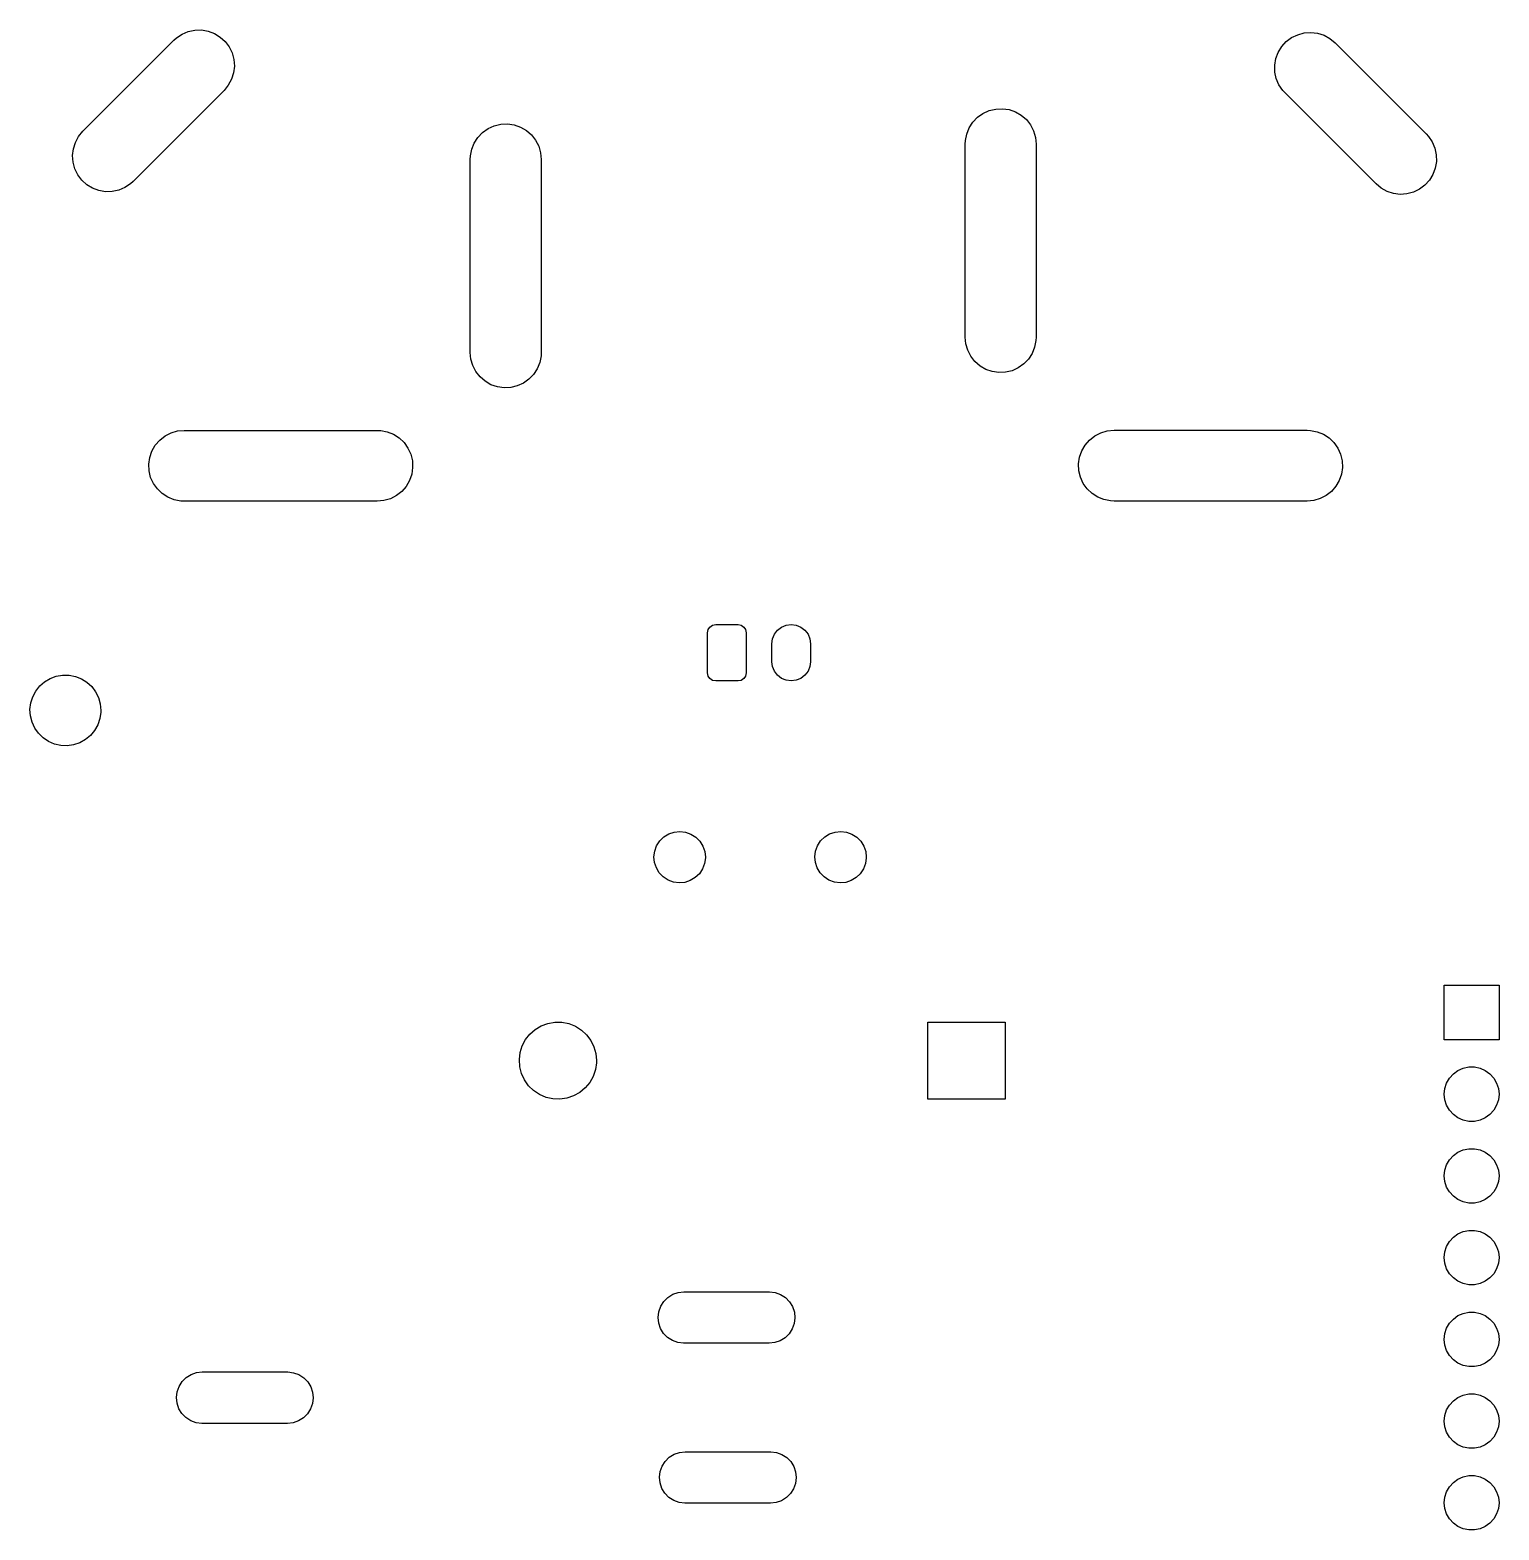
# Model space of a CAD drawing. Extents: x 132.4 to 182.3, y -150.5 to -55.6.
# Drawn here: x 134.75 to 180.4, y -102.19 to -55.57 of the extents above; entities that cross this region are included whole.
import ezdxf

# ---------------------------------------------------------------- set-up
doc = ezdxf.new("R2010")
doc.units = 0
doc.layers.add('BLACK', color=7, linetype='CONTINUOUS')

msp = doc.modelspace()

# ---------------------------------------------------------------- linework, layer by layer
at = {"layer": 'BLACK', "linetype": 'CONTINUOUS'}
for p, q in [((136.393, -58.7222), (139.221, -55.8938)), ((139.221, -55.8938), (139.301, -55.8215)), ((139.301, -55.8215), (139.475, -55.7046)), ((139.475, -55.7046), (139.667, -55.6227)), ((139.667, -55.6227), (139.872, -55.5787)), ((139.872, -55.5787), (140.081, -55.5741)), ((140.081, -55.5741), (140.287, -55.6092)), ((140.287, -55.6092), (140.483, -55.6826)), ((140.483, -55.6826), (140.662, -55.7918)), ((140.662, -55.7918), (140.816, -55.9328)), ((140.816, -55.9328), (140.942, -56.1004)), ((173.651, -56.0904), (173.792, -55.9357)), ((173.792, -55.9357), (173.959, -55.8105)), ((173.959, -55.8105), (174.148, -55.7193)), ((174.148, -55.7193), (174.35, -55.6653)), ((174.35, -55.6653), (174.559, -55.6505)), ((174.559, -55.6505), (174.766, -55.6755)), ((174.766, -55.6755), (174.966, -55.7393)), ((174.966, -55.7393), (175.149, -55.8396)), ((175.149, -55.8396), (175.311, -55.9728)), ((140.942, -56.1004), (141.033, -56.2888)), ((141.033, -56.2888), (141.087, -56.4909)), ((173.468, -56.4648), (173.541, -56.2689)), ((173.541, -56.2689), (173.651, -56.0904)), ((175.311, -55.9728), (178.139, -58.8013)), ((141.102, -56.6997), (141.077, -56.9074)), ((141.087, -56.4909), (141.102, -56.6997)), ((173.433, -56.6711), (173.468, -56.4648)), ((173.438, -56.8803), (173.433, -56.6711)), ((140.912, -57.2903), (140.779, -57.4517)), ((141.013, -57.1067), (140.912, -57.2903)), ((141.077, -56.9074), (141.013, -57.1067)), ((173.482, -57.0849), (173.438, -56.8803)), ((173.563, -57.2774), (173.482, -57.0849)), ((173.68, -57.451), (173.563, -57.2774)), ((140.779, -57.4517), (137.951, -60.2801)), ((173.753, -57.5307), (173.68, -57.451)), ((176.581, -60.3592), (173.753, -57.5307)), ((164.195, -58.286), (164.366, -58.1649)), ((164.366, -58.1649), (164.556, -58.0783)), ((164.556, -58.0783), (164.76, -58.0293)), ((164.76, -58.0293), (164.969, -58.0196)), ((164.969, -58.0196), (165.176, -58.0496)), ((165.176, -58.0496), (165.374, -58.1183)), ((165.374, -58.1183), (165.555, -58.223)), ((165.555, -58.223), (165.713, -58.3602)), ((136.26, -58.8836), (136.393, -58.7222)), ((148.814, -58.7613), (148.985, -58.6402)), ((148.985, -58.6402), (149.175, -58.5536)), ((149.175, -58.5536), (149.379, -58.5046)), ((149.379, -58.5046), (149.588, -58.4949)), ((149.588, -58.4949), (149.795, -58.5249)), ((149.795, -58.5249), (149.993, -58.5936)), ((149.993, -58.5936), (150.174, -58.6984)), ((150.174, -58.6984), (150.332, -58.8355)), ((163.859, -58.807), (163.937, -58.6129)), ((163.937, -58.6129), (164.051, -58.4371)), ((164.051, -58.4371), (164.195, -58.286)), ((165.713, -58.3602), (165.842, -58.5247)), ((165.842, -58.5247), (165.938, -58.7108)), ((165.938, -58.7108), (165.997, -58.9116)), ((136.096, -59.2665), (136.159, -59.0672)), ((136.159, -59.0672), (136.26, -58.8836)), ((148.478, -59.2823), (148.556, -59.0882)), ((148.556, -59.0882), (148.669, -58.9125)), ((148.669, -58.9125), (148.814, -58.7613)), ((150.332, -58.8355), (150.461, -59.0001)), ((150.461, -59.0001), (150.557, -59.1861)), ((150.557, -59.1861), (150.616, -59.3869)), ((163.813, -59.1199), (163.819, -59.0124)), ((163.813, -65.1199), (163.813, -59.1199)), ((163.819, -59.0124), (163.859, -58.807)), ((165.997, -58.9116), (166.017, -59.1199)), ((166.017, -59.1199), (166.017, -65.1199)), ((178.139, -58.8013), (178.211, -58.881)), ((178.211, -58.881), (178.328, -59.0546)), ((178.328, -59.0546), (178.41, -59.2471)), ((136.071, -59.4743), (136.096, -59.2665)), ((136.085, -59.683), (136.071, -59.4743)), ((148.432, -59.5952), (148.438, -59.4877)), ((148.432, -65.5952), (148.432, -59.5952)), ((148.438, -59.4877), (148.478, -59.2823)), ((150.616, -59.3869), (150.636, -59.5952)), ((150.636, -59.5952), (150.636, -65.5952)), ((178.41, -59.2471), (178.454, -59.4517)), ((178.459, -59.6609), (178.424, -59.8672)), ((178.454, -59.4517), (178.459, -59.6609)), ((136.139, -59.8852), (136.085, -59.683)), ((136.231, -60.0735), (136.139, -59.8852)), ((136.356, -60.2411), (136.231, -60.0735)), ((178.35, -60.0631), (178.241, -60.2416)), ((178.424, -59.8672), (178.35, -60.0631)), ((136.51, -60.3821), (136.356, -60.2411)), ((136.689, -60.4913), (136.51, -60.3821)), ((136.885, -60.5647), (136.689, -60.4913)), ((137.091, -60.5998), (136.885, -60.5647)), ((137.3, -60.5953), (137.091, -60.5998)), ((137.505, -60.5512), (137.3, -60.5953)), ((137.697, -60.4693), (137.505, -60.5512)), ((137.871, -60.3524), (137.697, -60.4693)), ((137.951, -60.2801), (137.871, -60.3524)), ((176.742, -60.4924), (176.581, -60.3592)), ((176.926, -60.5927), (176.742, -60.4924)), ((177.125, -60.6565), (176.926, -60.5927)), ((177.932, -60.5215), (177.744, -60.6127)), ((178.1, -60.3963), (177.932, -60.5215)), ((178.241, -60.2416), (178.1, -60.3963)), ((177.333, -60.6815), (177.125, -60.6565)), ((177.542, -60.6667), (177.333, -60.6815)), ((177.744, -60.6127), (177.542, -60.6667)), ((163.833, -65.3282), (163.813, -65.1199)), ((166.011, -65.2274), (165.971, -65.4327)), ((166.017, -65.1199), (166.011, -65.2274)), ((148.452, -65.8035), (148.432, -65.5952)), ((150.63, -65.7027), (150.59, -65.9081)), ((150.636, -65.5952), (150.63, -65.7027)), ((163.892, -65.529), (163.833, -65.3282)), ((163.988, -65.715), (163.892, -65.529)), ((164.117, -65.8796), (163.988, -65.715)), ((165.893, -65.6268), (165.78, -65.8026)), ((165.971, -65.4327), (165.893, -65.6268)), ((148.511, -66.0043), (148.452, -65.8035)), ((148.607, -66.1903), (148.511, -66.0043)), ((148.736, -66.3549), (148.607, -66.1903)), ((150.512, -66.1022), (150.399, -66.2779)), ((150.59, -65.9081), (150.512, -66.1022)), ((164.275, -66.0167), (164.117, -65.8796)), ((164.456, -66.1215), (164.275, -66.0167)), ((164.654, -66.1901), (164.456, -66.1215)), ((164.861, -66.2202), (164.654, -66.1901)), ((165.274, -66.1615), (165.07, -66.2105)), ((165.464, -66.0748), (165.274, -66.1615)), ((165.635, -65.9538), (165.464, -66.0748)), ((165.78, -65.8026), (165.635, -65.9538)), ((148.894, -66.492), (148.736, -66.3549)), ((149.075, -66.5968), (148.894, -66.492)), ((149.273, -66.6655), (149.075, -66.5968)), ((149.893, -66.6368), (149.689, -66.6858)), ((150.083, -66.5502), (149.893, -66.6368)), ((150.254, -66.4291), (150.083, -66.5502)), ((150.399, -66.2779), (150.254, -66.4291)), ((165.07, -66.2105), (164.861, -66.2202)), ((149.48, -66.6955), (149.273, -66.6655)), ((149.689, -66.6858), (149.48, -66.6955)), ((139.131, -68.0949), (139.332, -68.036)), ((139.332, -68.036), (139.54, -68.0161)), ((139.54, -68.0161), (145.54, -68.0161)), ((145.54, -68.0161), (145.647, -68.0214)), ((145.647, -68.0214), (145.853, -68.0615)), ((168.028, -68.0911), (168.229, -68.0322)), ((168.229, -68.0322), (168.438, -68.0123)), ((168.438, -68.0123), (174.438, -68.0123)), ((174.438, -68.0123), (174.545, -68.0176)), ((174.545, -68.0176), (174.75, -68.0577)), ((174.75, -68.0577), (174.945, -68.1359)), ((138.538, -68.6591), (138.643, -68.478)), ((138.643, -68.478), (138.78, -68.32)), ((138.78, -68.32), (138.945, -68.1907)), ((138.945, -68.1907), (139.131, -68.0949)), ((145.853, -68.0615), (146.047, -68.1397)), ((146.047, -68.1397), (146.223, -68.2532)), ((146.223, -68.2532), (146.374, -68.3979)), ((146.374, -68.3979), (146.495, -68.5686)), ((167.436, -68.6554), (167.541, -68.4742)), ((167.541, -68.4742), (167.678, -68.3162)), ((167.678, -68.3162), (167.842, -68.1869)), ((167.842, -68.1869), (168.028, -68.0911)), ((174.945, -68.1359), (175.12, -68.2494)), ((175.12, -68.2494), (175.271, -68.3941)), ((175.271, -68.3941), (175.393, -68.5648)), ((138.44, -69.0639), (138.47, -68.8568)), ((138.47, -68.8568), (138.538, -68.6591)), ((146.495, -68.5686), (146.582, -68.7591)), ((146.582, -68.7591), (146.631, -68.9625)), ((146.631, -68.9625), (146.64, -69.1715)), ((167.337, -69.0601), (167.367, -68.853)), ((167.367, -68.853), (167.436, -68.6554)), ((175.393, -68.5648), (175.479, -68.7553)), ((175.479, -68.7553), (175.528, -68.9587)), ((175.528, -68.9587), (175.538, -69.1677)), ((138.449, -69.2729), (138.44, -69.0639)), ((138.498, -69.4763), (138.449, -69.2729)), ((146.61, -69.3786), (146.542, -69.5763)), ((146.64, -69.1715), (146.61, -69.3786)), ((167.347, -69.2692), (167.337, -69.0601)), ((167.396, -69.4726), (167.347, -69.2692)), ((175.508, -69.3748), (175.439, -69.5725)), ((175.538, -69.1677), (175.508, -69.3748)), ((138.585, -69.6668), (138.498, -69.4763)), ((138.706, -69.8375), (138.585, -69.6668)), ((138.857, -69.9822), (138.706, -69.8375)), ((146.3, -69.9154), (146.135, -70.0447)), ((146.437, -69.7574), (146.3, -69.9154)), ((146.542, -69.5763), (146.437, -69.7574)), ((167.483, -69.6631), (167.396, -69.4726)), ((167.604, -69.8337), (167.483, -69.6631)), ((167.755, -69.9784), (167.604, -69.8337)), ((175.197, -69.9117), (175.033, -70.0409)), ((175.334, -69.7536), (175.197, -69.9117)), ((175.439, -69.5725), (175.334, -69.7536)), ((139.033, -70.0957), (138.857, -69.9822)), ((139.227, -70.1739), (139.033, -70.0957)), ((139.432, -70.214), (139.227, -70.1739)), ((139.54, -70.2193), (139.432, -70.214)), ((145.54, -70.2193), (139.54, -70.2193)), ((145.748, -70.1994), (145.54, -70.2193)), ((145.949, -70.1405), (145.748, -70.1994)), ((146.135, -70.0447), (145.949, -70.1405)), ((167.931, -70.092), (167.755, -69.9784)), ((168.125, -70.1702), (167.931, -70.092)), ((168.33, -70.2103), (168.125, -70.1702)), ((168.438, -70.2155), (168.33, -70.2103)), ((174.438, -70.2155), (168.438, -70.2155)), ((174.646, -70.1957), (174.438, -70.2155)), ((174.847, -70.1368), (174.646, -70.1957)), ((175.033, -70.0409), (174.847, -70.1368)), ((155.881, -74.1282), (155.962, -74.074)), ((155.962, -74.074), (156.058, -74.055)), ((156.058, -74.055), (156.758, -74.055)), ((156.758, -74.055), (156.854, -74.074)), ((156.854, -74.074), (156.935, -74.1282)), ((158.108, -74.1354), (158.253, -74.0754)), ((158.253, -74.0754), (158.408, -74.055)), ((158.408, -74.055), (158.563, -74.0754)), ((158.563, -74.0754), (158.708, -74.1354)), ((155.808, -74.305), (155.827, -74.2093)), ((155.808, -75.555), (155.808, -74.305)), ((155.827, -74.2093), (155.881, -74.1282)), ((156.935, -74.1282), (156.989, -74.2093)), ((156.989, -74.2093), (157.008, -74.305)), ((157.008, -74.305), (157.008, -75.555)), ((157.808, -74.655), (157.828, -74.4997)), ((157.828, -74.4997), (157.888, -74.355)), ((157.888, -74.355), (157.984, -74.2307)), ((157.984, -74.2307), (158.108, -74.1354)), ((158.708, -74.1354), (158.832, -74.2307)), ((158.832, -74.2307), (158.928, -74.355)), ((158.928, -74.355), (158.987, -74.4997)), ((158.987, -74.4997), (159.008, -74.655)), ((157.808, -75.205), (157.808, -74.655)), ((159.008, -74.655), (159.008, -75.205)), ((157.828, -75.3603), (157.808, -75.205)), ((157.888, -75.505), (157.828, -75.3603)), ((157.984, -75.6293), (157.888, -75.505)), ((158.928, -75.505), (158.832, -75.6293)), ((158.987, -75.3603), (158.928, -75.505)), ((159.008, -75.205), (158.987, -75.3603)), ((134.925, -76.1186), (135.05, -75.9605)), ((135.05, -75.9605), (135.201, -75.8278)), ((135.201, -75.8278), (135.374, -75.7249)), ((135.374, -75.7249), (135.563, -75.6552)), ((135.563, -75.6552), (135.762, -75.6211)), ((135.762, -75.6211), (135.963, -75.6237)), ((135.963, -75.6237), (136.16, -75.663)), ((136.16, -75.663), (136.347, -75.7376)), ((136.347, -75.7376), (136.518, -75.845)), ((136.518, -75.845), (136.665, -75.9817)), ((136.665, -75.9817), (136.786, -76.143)), ((155.827, -75.6507), (155.808, -75.555)), ((155.881, -75.7318), (155.827, -75.6507)), ((155.962, -75.786), (155.881, -75.7318)), ((156.058, -75.805), (155.962, -75.786)), ((156.758, -75.805), (156.058, -75.805)), ((156.854, -75.786), (156.758, -75.805)), ((156.935, -75.7318), (156.854, -75.786)), ((156.989, -75.6507), (156.935, -75.7318)), ((157.008, -75.555), (156.989, -75.6507)), ((158.108, -75.7246), (157.984, -75.6293)), ((158.253, -75.7846), (158.108, -75.7246)), ((158.408, -75.805), (158.253, -75.7846)), ((158.563, -75.7846), (158.408, -75.805)), ((158.708, -75.7246), (158.563, -75.7846)), ((158.832, -75.6293), (158.708, -75.7246)), ((134.772, -76.489), (134.832, -76.2968)), ((134.832, -76.2968), (134.925, -76.1186)), ((136.786, -76.143), (136.875, -76.3235)), ((136.875, -76.3235), (136.93, -76.5173)), ((134.748, -76.6889), (134.772, -76.489)), ((134.762, -76.8898), (134.748, -76.6889)), ((134.811, -77.0849), (134.762, -76.8898)), ((136.946, -76.7753), (136.918, -76.9745)), ((136.93, -76.5173), (136.948, -76.7177)), ((136.948, -76.7177), (136.946, -76.7753)), ((134.895, -77.2677), (134.811, -77.0849)), ((135.012, -77.4321), (134.895, -77.2677)), ((136.755, -77.3408), (136.626, -77.4955)), ((136.853, -77.1651), (136.755, -77.3408)), ((136.918, -76.9745), (136.853, -77.1651)), ((135.156, -77.5726), (135.012, -77.4321)), ((135.323, -77.6844), (135.156, -77.5726)), ((135.508, -77.7639), (135.323, -77.6844)), ((135.704, -77.8083), (135.508, -77.7639)), ((135.906, -77.8162), (135.704, -77.8083)), ((136.105, -77.7873), (135.906, -77.8162)), ((136.295, -77.7226), (136.105, -77.7873)), ((136.471, -77.6243), (136.295, -77.7226)), ((136.626, -77.4955), (136.471, -77.6243)), ((154.447, -80.6496), (154.599, -80.5561)), ((154.599, -80.5561), (154.768, -80.4987)), ((154.768, -80.4987), (154.946, -80.48)), ((154.946, -80.48), (155.123, -80.5011)), ((155.123, -80.5011), (155.291, -80.561)), ((155.291, -80.561), (155.441, -80.6565)), ((159.447, -80.6496), (159.599, -80.5561)), ((159.599, -80.5561), (159.768, -80.4987)), ((159.768, -80.4987), (159.946, -80.48)), ((159.946, -80.48), (160.123, -80.5011)), ((160.123, -80.5011), (160.291, -80.561)), ((160.291, -80.561), (160.441, -80.6565)), ((154.14, -81.2688), (154.162, -81.0919)), ((154.162, -81.0919), (154.223, -80.9243)), ((154.223, -80.9243), (154.32, -80.7744)), ((154.32, -80.7744), (154.447, -80.6496)), ((155.441, -80.6565), (155.567, -80.7831)), ((155.567, -80.7831), (155.661, -80.9343)), ((155.661, -80.9343), (155.72, -81.1028)), ((155.72, -81.1028), (155.74, -81.28)), ((159.14, -81.2688), (159.162, -81.0919)), ((159.162, -81.0919), (159.223, -80.9243)), ((159.223, -80.9243), (159.32, -80.7744)), ((159.32, -80.7744), (159.447, -80.6496)), ((160.441, -80.6565), (160.567, -80.7831)), ((160.567, -80.7831), (160.661, -80.9343)), ((160.661, -80.9343), (160.72, -81.1028)), ((160.72, -81.1028), (160.74, -81.28)), ((154.157, -81.4463), (154.14, -81.2688)), ((154.214, -81.6156), (154.157, -81.4463)), ((155.715, -81.479), (155.652, -81.6457)), ((155.74, -81.3023), (155.715, -81.479)), ((155.74, -81.28), (155.74, -81.3023)), ((159.157, -81.4463), (159.14, -81.2688)), ((159.214, -81.6156), (159.157, -81.4463)), ((160.715, -81.479), (160.652, -81.6457)), ((160.74, -81.3023), (160.715, -81.479)), ((160.74, -81.28), (160.74, -81.3023)), ((154.306, -81.7681), (154.214, -81.6156)), ((154.43, -81.8964), (154.306, -81.7681)), ((154.579, -81.9941), (154.43, -81.8964)), ((154.746, -82.0562), (154.579, -81.9941)), ((155.27, -82.0085), (155.101, -82.0637)), ((155.424, -81.9172), (155.27, -82.0085)), ((155.553, -81.7942), (155.424, -81.9172)), ((155.652, -81.6457), (155.553, -81.7942)), ((159.306, -81.7681), (159.214, -81.6156)), ((159.43, -81.8964), (159.306, -81.7681)), ((159.579, -81.9941), (159.43, -81.8964)), ((159.746, -82.0562), (159.579, -81.9941)), ((160.27, -82.0085), (160.101, -82.0637)), ((160.424, -81.9172), (160.27, -82.0085)), ((160.553, -81.7942), (160.424, -81.9172)), ((160.652, -81.6457), (160.553, -81.7942)), ((154.923, -82.0798), (154.746, -82.0562)), ((155.101, -82.0637), (154.923, -82.0798)), ((159.923, -82.0798), (159.746, -82.0562)), ((160.101, -82.0637), (159.923, -82.0798)), ((178.703, -86.956), (178.703, -85.256)), ((178.703, -85.256), (180.403, -85.256)), ((180.403, -85.256), (180.403, -86.956)), ((150.285, -86.7786), (150.45, -86.6338)), ((150.45, -86.6338), (150.639, -86.5215)), ((150.639, -86.5215), (150.845, -86.4455)), ((150.845, -86.4455), (151.061, -86.4083)), ((151.061, -86.4083), (151.281, -86.4112)), ((151.281, -86.4112), (151.496, -86.454)), ((151.496, -86.454), (151.7, -86.5354)), ((151.7, -86.5354), (151.886, -86.6526)), ((151.886, -86.6526), (152.047, -86.8016)), ((162.655, -88.8046), (162.655, -86.4046)), ((162.655, -86.4046), (165.055, -86.4046)), ((165.055, -86.4046), (165.055, -88.8046)), ((149.982, -87.3551), (150.047, -87.1454)), ((150.047, -87.1454), (150.149, -86.951)), ((150.149, -86.951), (150.285, -86.7786)), ((152.047, -86.8016), (152.179, -86.9776)), ((152.179, -86.9776), (152.276, -87.1746)), ((180.403, -86.956), (178.703, -86.956)), ((149.956, -87.5732), (149.982, -87.3551)), ((149.97, -87.7923), (149.956, -87.5732)), ((152.276, -87.1746), (152.335, -87.3859)), ((152.335, -87.3859), (152.355, -87.6046)), ((152.355, -87.6046), (152.354, -87.6674)), ((150.024, -88.0052), (149.97, -87.7923)), ((150.116, -88.2046), (150.024, -88.0052)), ((152.252, -88.0927), (152.144, -88.2843)), ((152.322, -87.8847), (152.252, -88.0927)), ((152.354, -87.6674), (152.322, -87.8847)), ((178.865, -88.1464), (178.984, -88.0143)), ((178.984, -88.0143), (179.128, -87.9099)), ((179.128, -87.9099), (179.29, -87.8376)), ((179.29, -87.8376), (179.464, -87.8007)), ((179.464, -87.8007), (179.641, -87.8007)), ((179.641, -87.8007), (179.815, -87.8376)), ((179.815, -87.8376), (179.978, -87.9099)), ((179.978, -87.9099), (180.121, -88.0143)), ((180.121, -88.0143), (180.24, -88.1464)), ((150.243, -88.3839), (150.116, -88.2046)), ((150.4, -88.5372), (150.243, -88.3839)), ((150.583, -88.6592), (150.4, -88.5372)), ((152.004, -88.4531), (151.835, -88.5936)), ((152.144, -88.2843), (152.004, -88.4531)), ((178.703, -88.646), (178.721, -88.4693)), ((178.721, -88.4693), (178.776, -88.3003)), ((178.776, -88.3003), (178.865, -88.1464)), ((180.24, -88.1464), (180.329, -88.3003)), ((180.329, -88.3003), (180.384, -88.4693)), ((180.384, -88.4693), (180.403, -88.646)), ((150.785, -88.7459), (150.583, -88.6592)), ((150.999, -88.7943), (150.785, -88.7459)), ((151.218, -88.803), (150.999, -88.7943)), ((151.436, -88.7714), (151.218, -88.803)), ((151.643, -88.7009), (151.436, -88.7714)), ((151.835, -88.5936), (151.643, -88.7009)), ((165.055, -88.8046), (162.655, -88.8046)), ((178.721, -88.8227), (178.703, -88.646)), ((178.776, -88.9917), (178.721, -88.8227)), ((178.865, -89.1456), (178.776, -88.9917)), ((180.329, -88.9917), (180.24, -89.1456)), ((180.384, -88.8227), (180.329, -88.9917)), ((180.403, -88.646), (180.384, -88.8227)), ((178.984, -89.2777), (178.865, -89.1456)), ((179.128, -89.3821), (178.984, -89.2777)), ((179.29, -89.4544), (179.128, -89.3821)), ((179.464, -89.4913), (179.29, -89.4544)), ((179.641, -89.4913), (179.464, -89.4913)), ((179.815, -89.4544), (179.641, -89.4913)), ((179.978, -89.3821), (179.815, -89.4544)), ((180.121, -89.2777), (179.978, -89.3821)), ((180.24, -89.1456), (180.121, -89.2777)), ((179.128, -90.4499), (179.29, -90.3776)), ((179.29, -90.3776), (179.464, -90.3407)), ((179.464, -90.3407), (179.641, -90.3407)), ((179.641, -90.3407), (179.815, -90.3776)), ((179.815, -90.3776), (179.978, -90.4499)), ((178.721, -91.0093), (178.776, -90.8403)), ((178.776, -90.8403), (178.865, -90.6864)), ((178.865, -90.6864), (178.984, -90.5543)), ((178.984, -90.5543), (179.128, -90.4499)), ((179.978, -90.4499), (180.121, -90.5543)), ((180.121, -90.5543), (180.24, -90.6864)), ((180.24, -90.6864), (180.329, -90.8403)), ((180.329, -90.8403), (180.384, -91.0093)), ((178.703, -91.186), (178.721, -91.0093)), ((178.721, -91.3627), (178.703, -91.186)), ((178.776, -91.5317), (178.721, -91.3627)), ((180.384, -91.3627), (180.329, -91.5317)), ((180.384, -91.0093), (180.403, -91.186)), ((180.403, -91.186), (180.384, -91.3627)), ((178.865, -91.6856), (178.776, -91.5317)), ((178.984, -91.8177), (178.865, -91.6856)), ((179.128, -91.9221), (178.984, -91.8177)), ((180.121, -91.8177), (179.978, -91.9221)), ((180.24, -91.6856), (180.121, -91.8177)), ((180.329, -91.5317), (180.24, -91.6856)), ((179.29, -91.9944), (179.128, -91.9221)), ((179.464, -92.0313), (179.29, -91.9944)), ((179.641, -92.0313), (179.464, -92.0313)), ((179.815, -91.9944), (179.641, -92.0313)), ((179.978, -91.9221), (179.815, -91.9944)), ((178.776, -93.3803), (178.865, -93.2264)), ((178.865, -93.2264), (178.984, -93.0943)), ((178.984, -93.0943), (179.128, -92.9899)), ((179.128, -92.9899), (179.29, -92.9176)), ((179.29, -92.9176), (179.464, -92.8807)), ((179.464, -92.8807), (179.641, -92.8807)), ((179.641, -92.8807), (179.815, -92.9176)), ((179.815, -92.9176), (179.978, -92.9899)), ((179.978, -92.9899), (180.121, -93.0943)), ((180.121, -93.0943), (180.24, -93.2264)), ((180.24, -93.2264), (180.329, -93.3803)), ((178.703, -93.726), (178.721, -93.5493)), ((178.721, -93.5493), (178.776, -93.3803)), ((180.329, -93.3803), (180.384, -93.5493)), ((180.384, -93.5493), (180.403, -93.726)), ((178.721, -93.9027), (178.703, -93.726)), ((178.776, -94.0717), (178.721, -93.9027)), ((178.865, -94.2256), (178.776, -94.0717)), ((180.329, -94.0717), (180.24, -94.2256)), ((180.384, -93.9027), (180.329, -94.0717)), ((180.403, -93.726), (180.384, -93.9027)), ((178.984, -94.3577), (178.865, -94.2256)), ((179.128, -94.4621), (178.984, -94.3577)), ((179.29, -94.5344), (179.128, -94.4621)), ((179.464, -94.5713), (179.29, -94.5344)), ((179.641, -94.5713), (179.464, -94.5713)), ((179.815, -94.5344), (179.641, -94.5713)), ((179.978, -94.4621), (179.815, -94.5344)), ((180.121, -94.3577), (179.978, -94.4621)), ((180.24, -94.2256), (180.121, -94.3577)), ((154.352, -95.2376), (154.448, -95.0871)), ((154.448, -95.0871), (154.574, -94.9614)), ((154.574, -94.9614), (154.726, -94.8669)), ((154.726, -94.8669), (154.894, -94.8082)), ((154.894, -94.8082), (155.071, -94.7883)), ((155.071, -94.7883), (157.721, -94.7883)), ((157.721, -94.7883), (157.732, -94.7884)), ((157.732, -94.7884), (157.909, -94.8108)), ((157.909, -94.8108), (158.077, -94.8718)), ((158.077, -94.8718), (158.227, -94.9684)), ((158.227, -94.9684), (158.352, -95.0958)), ((158.352, -95.0958), (158.445, -95.2477)), ((154.271, -95.5828), (154.292, -95.4057)), ((154.292, -95.4057), (154.352, -95.2376)), ((158.445, -95.2477), (158.503, -95.4166)), ((158.503, -95.4166), (158.521, -95.5939)), ((178.984, -95.6343), (179.128, -95.5299)), ((179.128, -95.5299), (179.29, -95.4576)), ((179.29, -95.4576), (179.464, -95.4207)), ((179.464, -95.4207), (179.641, -95.4207)), ((179.641, -95.4207), (179.815, -95.4576)), ((179.815, -95.4576), (179.978, -95.5299)), ((179.978, -95.5299), (180.121, -95.6343)), ((154.29, -95.7601), (154.271, -95.5828)), ((154.347, -95.929), (154.29, -95.7601)), ((154.441, -96.0809), (154.347, -95.929)), ((158.44, -95.939), (158.345, -96.0896)), ((158.5, -95.771), (158.44, -95.939)), ((158.521, -95.5939), (158.5, -95.771)), ((178.721, -96.0893), (178.776, -95.9203)), ((178.776, -95.9203), (178.865, -95.7664)), ((178.865, -95.7664), (178.984, -95.6343)), ((180.121, -95.6343), (180.24, -95.7664)), ((180.24, -95.7664), (180.329, -95.9203)), ((180.329, -95.9203), (180.384, -96.0893)), ((154.566, -96.2083), (154.441, -96.0809)), ((154.716, -96.3049), (154.566, -96.2083)), ((154.883, -96.3659), (154.716, -96.3049)), ((155.06, -96.3883), (154.883, -96.3659)), ((155.071, -96.3883), (155.06, -96.3883)), ((157.721, -96.3883), (155.071, -96.3883)), ((157.899, -96.3685), (157.721, -96.3883)), ((158.067, -96.3098), (157.899, -96.3685)), ((158.218, -96.2153), (158.067, -96.3098)), ((158.345, -96.0896), (158.218, -96.2153)), ((178.703, -96.266), (178.721, -96.0893)), ((178.721, -96.4427), (178.703, -96.266)), ((178.776, -96.6117), (178.721, -96.4427)), ((180.384, -96.4427), (180.329, -96.6117)), ((180.384, -96.0893), (180.403, -96.266)), ((180.403, -96.266), (180.384, -96.4427)), ((178.865, -96.7656), (178.776, -96.6117)), ((178.984, -96.8977), (178.865, -96.7656)), ((179.128, -97.0021), (178.984, -96.8977)), ((180.121, -96.8977), (179.978, -97.0021)), ((180.24, -96.7656), (180.121, -96.8977)), ((180.329, -96.6117), (180.24, -96.7656)), ((139.601, -97.4527), (139.752, -97.3582)), ((139.752, -97.3582), (139.921, -97.2995)), ((139.921, -97.2995), (140.098, -97.2796)), ((140.098, -97.2796), (142.748, -97.2796)), ((142.748, -97.2796), (142.759, -97.2797)), ((142.759, -97.2797), (142.936, -97.3021)), ((142.936, -97.3021), (143.104, -97.3631)), ((143.104, -97.3631), (143.254, -97.4597)), ((179.29, -97.0744), (179.128, -97.0021)), ((179.464, -97.1113), (179.29, -97.0744)), ((179.641, -97.1113), (179.464, -97.1113)), ((179.815, -97.0744), (179.641, -97.1113)), ((179.978, -97.0021), (179.815, -97.0744)), ((139.319, -97.897), (139.379, -97.7289)), ((139.379, -97.7289), (139.475, -97.5784)), ((139.475, -97.5784), (139.601, -97.4527)), ((143.254, -97.4597), (143.379, -97.5871)), ((143.379, -97.5871), (143.472, -97.739)), ((143.472, -97.739), (143.529, -97.9078)), ((139.298, -98.074), (139.319, -97.897)), ((139.317, -98.2514), (139.298, -98.074)), ((139.374, -98.4203), (139.317, -98.2514)), ((143.527, -98.2623), (143.467, -98.4303)), ((143.548, -98.0852), (143.527, -98.2623)), ((143.529, -97.9078), (143.548, -98.0852)), ((178.776, -98.4603), (178.865, -98.3064)), ((178.865, -98.3064), (178.984, -98.1743)), ((178.984, -98.1743), (179.128, -98.0699)), ((179.128, -98.0699), (179.29, -97.9976)), ((179.29, -97.9976), (179.464, -97.9607)), ((179.464, -97.9607), (179.641, -97.9607)), ((179.641, -97.9607), (179.815, -97.9976)), ((179.815, -97.9976), (179.978, -98.0699)), ((179.978, -98.0699), (180.121, -98.1743)), ((180.121, -98.1743), (180.24, -98.3064)), ((180.24, -98.3064), (180.329, -98.4603)), ((139.468, -98.5722), (139.374, -98.4203)), ((139.592, -98.6996), (139.468, -98.5722)), ((139.742, -98.7962), (139.592, -98.6996)), ((139.91, -98.8572), (139.742, -98.7962)), ((143.094, -98.8011), (142.925, -98.8598)), ((143.245, -98.7066), (143.094, -98.8011)), ((143.372, -98.5809), (143.245, -98.7066)), ((143.467, -98.4303), (143.372, -98.5809)), ((178.703, -98.806), (178.721, -98.6293)), ((178.721, -98.9827), (178.703, -98.806)), ((178.721, -98.6293), (178.776, -98.4603)), ((180.329, -98.4603), (180.384, -98.6293)), ((180.384, -98.6293), (180.403, -98.806)), ((180.403, -98.806), (180.384, -98.9827)), ((140.087, -98.8796), (139.91, -98.8572)), ((140.098, -98.8796), (140.087, -98.8796)), ((142.748, -98.8796), (140.098, -98.8796)), ((142.925, -98.8598), (142.748, -98.8796)), ((178.776, -99.1517), (178.721, -98.9827)), ((178.865, -99.3056), (178.776, -99.1517)), ((180.329, -99.1517), (180.24, -99.3056)), ((180.384, -98.9827), (180.329, -99.1517)), ((154.932, -99.7781), (155.109, -99.7582)), ((155.109, -99.7582), (157.759, -99.7582)), ((157.759, -99.7582), (157.771, -99.7583)), ((157.771, -99.7583), (157.948, -99.7806)), ((178.984, -99.4377), (178.865, -99.3056)), ((179.128, -99.5421), (178.984, -99.4377)), ((179.29, -99.6144), (179.128, -99.5421)), ((179.464, -99.6513), (179.29, -99.6144)), ((179.641, -99.6513), (179.464, -99.6513)), ((179.815, -99.6144), (179.641, -99.6513)), ((179.978, -99.5421), (179.815, -99.6144)), ((180.121, -99.4377), (179.978, -99.5421)), ((180.24, -99.3056), (180.121, -99.4377)), ((154.331, -100.376), (154.39, -100.208)), ((154.39, -100.208), (154.486, -100.057)), ((154.486, -100.057), (154.613, -99.9313)), ((154.613, -99.9313), (154.764, -99.8368)), ((154.764, -99.8368), (154.932, -99.7781)), ((157.948, -99.7806), (158.115, -99.8416)), ((158.115, -99.8416), (158.265, -99.9383)), ((158.265, -99.9383), (158.39, -100.066)), ((158.39, -100.066), (158.483, -100.218)), ((158.483, -100.218), (158.541, -100.386)), ((154.309, -100.553), (154.331, -100.376)), ((154.328, -100.73), (154.309, -100.553)), ((158.559, -100.564), (158.538, -100.741)), ((158.541, -100.386), (158.559, -100.564)), ((178.984, -100.714), (179.128, -100.61)), ((179.128, -100.61), (179.29, -100.538)), ((179.29, -100.538), (179.464, -100.501)), ((179.464, -100.501), (179.641, -100.501)), ((179.641, -100.501), (179.815, -100.538)), ((179.815, -100.538), (179.978, -100.61)), ((179.978, -100.61), (180.121, -100.714)), ((154.386, -100.899), (154.328, -100.73)), ((154.479, -101.051), (154.386, -100.899)), ((154.604, -101.178), (154.479, -101.051)), ((158.383, -101.059), (158.256, -101.185)), ((158.478, -100.909), (158.383, -101.059)), ((158.538, -100.741), (158.478, -100.909)), ((178.721, -101.169), (178.776, -101)), ((178.776, -101), (178.865, -100.846)), ((178.865, -100.846), (178.984, -100.714)), ((180.121, -100.714), (180.24, -100.846)), ((180.24, -100.846), (180.329, -101)), ((180.329, -101), (180.384, -101.169)), ((154.754, -101.275), (154.604, -101.178)), ((154.921, -101.336), (154.754, -101.275)), ((155.098, -101.358), (154.921, -101.336)), ((155.109, -101.358), (155.098, -101.358)), ((157.759, -101.358), (155.109, -101.358)), ((157.937, -101.338), (157.759, -101.358)), ((158.105, -101.28), (157.937, -101.338)), ((158.256, -101.185), (158.105, -101.28)), ((178.703, -101.346), (178.721, -101.169)), ((178.721, -101.523), (178.703, -101.346)), ((178.776, -101.692), (178.721, -101.523)), ((180.384, -101.523), (180.329, -101.692)), ((180.384, -101.169), (180.403, -101.346)), ((180.403, -101.346), (180.384, -101.523)), ((178.865, -101.846), (178.776, -101.692)), ((178.984, -101.978), (178.865, -101.846)), ((179.128, -102.082), (178.984, -101.978)), ((179.29, -102.154), (179.128, -102.082)), ((179.978, -102.082), (179.815, -102.154)), ((180.121, -101.978), (179.978, -102.082)), ((180.24, -101.846), (180.121, -101.978)), ((180.329, -101.692), (180.24, -101.846)), ((179.464, -102.191), (179.29, -102.154)), ((179.641, -102.191), (179.464, -102.191)), ((179.815, -102.154), (179.641, -102.191))]:
    msp.add_line(p, q, dxfattribs=at)

doc.saveas('drawing.dxf')
